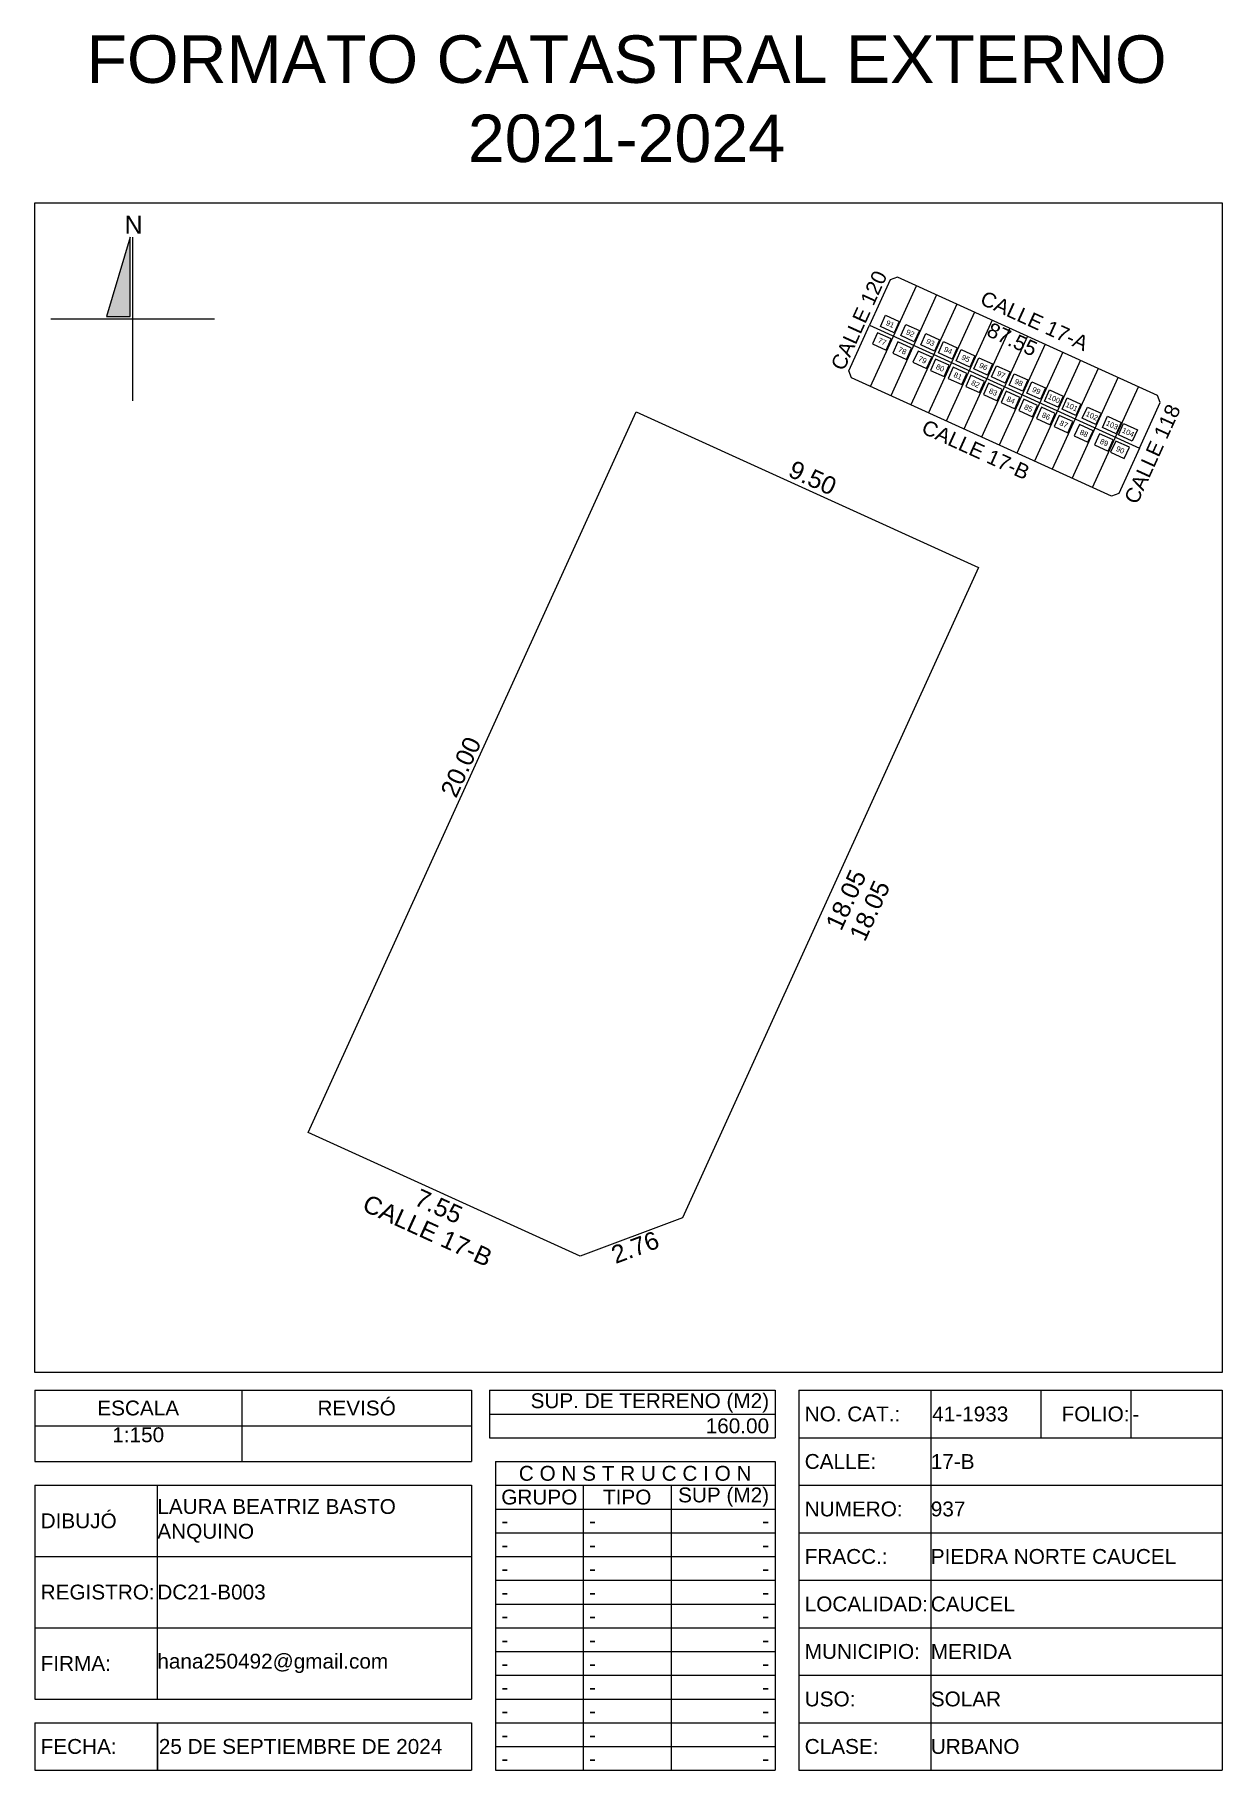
# Model space of a CAD drawing. Header units: inches. Extents: x 163.5 to 193.5, y 30.1 to 74.
import ezdxf
from ezdxf.enums import TextEntityAlignment as Align

# ---------------------------------------------------------------- set-up
doc = ezdxf.new("R2010")
doc.units = ezdxf.units.IN
doc.header["$MEASUREMENT"] = 0
doc.layers.add('_DIV LOTES', color=7, linetype='Continuous')
doc.styles.add('DATOS', font='arial.ttf')
doc.styles.add('Formato', font='arial.ttf')
doc.styles.add('Localizacion', font='arial.ttf')
doc.styles.get("Standard").update_dxf_attribs({"font": 'arial.ttf'})
doc.styles.add('Terreno', font='arial.ttf')
doc.dimstyles.new('T-100', dxfattribs={"dimscale": 0, "dimtxt": 0.45, "dimasz": 0.18, "dimexe": 0.18, "dimexo": 0.0625, "dimgap": 0.0905, "dimtad": 0, "dimzin": 1, "dimdsep": 46, "dimtxsty": 'Terreno', "dimblk": 'NONE', "dimcen": 0, "dimse1": 1, "dimse2": 1, "dimsd1": 1, "dimsd2": 1, "dimclrt": 256, "dimadec": 0, "dimazin": 0, "dimtfac": 1, "dimtix": 1, "dimtofl": 0, "dimtmove": 2, "dimatfit": 3, "dimldrblk": 'NONE', "dimfxl": 1, "dimtolj": 1, "dimarcsym": 0})
doc.dimstyles.new('U-100', dxfattribs={"dimscale": 0, "dimtxt": 0.375, "dimasz": 0.18, "dimexe": 0.18, "dimexo": 0.0625, "dimgap": 0.0905, "dimtad": 0, "dimzin": 1, "dimdsep": 46, "dimtxsty": 'Terreno', "dimblk": 'NONE', "dimcen": 0, "dimse1": 1, "dimse2": 1, "dimsd1": 1, "dimsd2": 1, "dimclrt": 256, "dimadec": 0, "dimazin": 0, "dimtfac": 1, "dimtix": 1, "dimtofl": 0, "dimtmove": 2, "dimatfit": 3, "dimldrblk": 'NONE', "dimfxl": 1, "dimtolj": 1, "dimarcsym": 0})

# ---------------------------------------------------------------- blocks, each defined once
blk = doc.blocks.new('*T4')
at = {"color": 0, "linetype": 'ByBlock', "lineweight": -2, "transparency": 16777216}
for p, q in [((0, 0), (11.036, 0)), ((0, 0), (0, -1.8)), ((5.23, 0), (5.23, -1.8)), ((11.036, 0), (11.036, -1.8)), ((0, -1.8), (11.036, -1.8))]:
    blk.add_line(p, q, dxfattribs=at)
at = {"layer": 'Defpoints', "color": 8, "linetype": 'ByBlock', "lineweight": 0, "transparency": 16777216}
blk.add_line((0, -0.9), (11.036, -0.9), dxfattribs=at)
at = {"color": 0, "lineweight": 18, "transparency": 16777216, "char_height": 0.375}
for s, insert, width, attachment_point in [('{\\C256;ESCALA}', (2.615, -0.45), 5.15762, 5), ('REVISÓ', (8.133, -0.45), 5.73486, 5), ('1:150', (2.615, -0.936), 5.15762, 2)]:
    blk.add_mtext(s, dxfattribs=dict(at, insert=insert, width=width, attachment_point=attachment_point))
blk = doc.blocks.new('*T5')
at = {"color": 0, "lineweight": -2, "transparency": 16777216}
for p, q in [((0, 0), (7.21, 0)), ((0, 0), (0, -0.6)), ((7.21, 0), (7.21, -0.6)), ((0, -0.6), (7.21, -0.6))]:
    blk.add_line(p, q, dxfattribs=at)
at = {"color": 0, "lineweight": 18, "transparency": 16777216, "insert": (7.06, -0.3), "char_height": 0.375, "width": 6.90975, "attachment_point": 6}
blk.add_mtext('160.00', dxfattribs=at)
blk = doc.blocks.new('*T6')
at = {"color": 0, "lineweight": -2, "transparency": 16777216}
for p, q in [((0, 0), (7.21, 0)), ((0, 0), (0, -0.6)), ((7.21, 0), (7.21, -0.6)), ((0, -0.6), (7.21, -0.6))]:
    blk.add_line(p, q, dxfattribs=at)
at = {"color": 0, "lineweight": 18, "transparency": 16777216, "insert": (7.06, -0.564), "char_height": 0.375, "width": 6.90975, "attachment_point": 9}
blk.add_mtext('{\\C256;  SUP. DE TERRENO (M2)   }', dxfattribs=at)
blk = doc.blocks.new('*T7')
at = {"color": 0, "lineweight": -2, "transparency": 16777216}
for p, q in [((0, 0), (3.336, 0)), ((0, 0), (0, -9.6)), ((0, -1.2), (3.336, -1.2)), ((0, -2.4), (3.336, -2.4)), ((0, -3.6), (3.336, -3.6)), ((0, -4.8), (3.336, -4.8)), ((0, -6), (3.336, -6)), ((0, -7.2), (3.336, -7.2)), ((0, -8.4), (3.336, -8.4)), ((0, -9.6), (3.336, -9.6))]:
    blk.add_line(p, q, dxfattribs=at)
at = {"layer": 'Defpoints', "color": 8, "linetype": 'ByBlock', "lineweight": 0, "transparency": 16777216}
blk.add_line((3.336, 0), (3.336, -9.6), dxfattribs=at)
at = {"color": 0, "lineweight": 18, "transparency": 16777216, "char_height": 0.375, "width": 3.03551, "attachment_point": 4, "style": 'Formato'}
for s, insert in [('NO. CAT.:', (0.15, -0.6)), ('CALLE:', (0.15, -1.8)), ('NUMERO:', (0.15, -3)), ('FRACC.:', (0.15, -4.2)), ('LOCALIDAD:', (0.15, -5.4)), ('MUNICIPIO:', (0.15, -6.6)), ('CLASE:', (0.15, -9))]:
    blk.add_mtext(s, dxfattribs=dict(at, insert=insert))
at = {"color": 0, "lineweight": 18, "transparency": 16777216, "insert": (0.15, -7.8), "char_height": 0.375, "width": 3.03551, "attachment_point": 4}
blk.add_mtext('USO:', dxfattribs=at)
blk = doc.blocks.new('*T8')
at = {"color": 0, "lineweight": -2, "transparency": 16777216}
for p, q in [((0, 0), (7.363, 0)), ((7.363, 0), (7.363, -8.4)), ((0, -1.2), (7.363, -1.2)), ((0, -2.4), (7.363, -2.4)), ((0, -3.6), (7.363, -3.6)), ((0, -4.8), (7.363, -4.8)), ((0, -6), (7.363, -6)), ((0, -7.2), (7.363, -7.2)), ((0, -8.4), (7.363, -8.4))]:
    blk.add_line(p, q, dxfattribs=at)
at = {"layer": 'Defpoints', "color": 8, "linetype": 'ByBlock', "lineweight": 0, "transparency": 16777216}
blk.add_line((0, 0), (0, -8.4), dxfattribs=at)
at = {"color": 0, "lineweight": 18, "transparency": 16777216, "char_height": 0.375, "width": 7.363, "attachment_point": 4}
for s, insert in [('17-B', (0, -0.6)), ('937', (0, -1.8)), ('PIEDRA NORTE CAUCEL', (0, -3)), ('CAUCEL', (0, -4.2)), ('MERIDA', (0, -5.4)), ('SOLAR', (0, -6.6)), ('URBANO', (0, -7.8))]:
    blk.add_mtext(s, dxfattribs=dict(at, insert=insert))
blk = doc.blocks.new('*T9')
at = {"color": 0, "lineweight": -2, "transparency": 16777216}
for p, q in [((0, 0), (2.782, 0)), ((2.782, 0), (2.782, -1.2)), ((0, -1.2), (2.782, -1.2))]:
    blk.add_line(p, q, dxfattribs=at)
at = {"layer": 'Defpoints', "color": 8, "linetype": 'ByBlock', "lineweight": 0, "transparency": 16777216}
blk.add_line((0, 0), (0, -1.2), dxfattribs=at)
at = {"color": 0, "lineweight": 18, "transparency": 16777216, "insert": (0.036, -0.6), "char_height": 0.375, "width": 2.7103, "attachment_point": 4}
blk.add_mtext('41-1933', dxfattribs=at)
blk = doc.blocks.new('*T10')
at = {"color": 0, "lineweight": -2, "transparency": 16777216}
for p, q in [((0, 0), (2.273, 0)), ((0, 0), (0, -1.2)), ((0, -1.2), (2.273, -1.2))]:
    blk.add_line(p, q, dxfattribs=at)
at = {"layer": 'Defpoints', "color": 8, "linetype": 'ByBlock', "lineweight": 0, "transparency": 16777216}
blk.add_line((2.273, 0), (2.273, -1.2), dxfattribs=at)
at = {"color": 0, "lineweight": 18, "transparency": 16777216, "insert": (2.237, -0.6), "char_height": 0.375, "width": 2.2007, "attachment_point": 6}
blk.add_mtext(' FOLIO:', dxfattribs=at)
blk = doc.blocks.new('*T11')
at = {"color": 0, "lineweight": -2, "transparency": 16777216}
for p, q in [((0, 0), (2.308, 0)), ((2.308, 0), (2.308, -1.2)), ((0, -1.2), (2.308, -1.2))]:
    blk.add_line(p, q, dxfattribs=at)
at = {"layer": 'Defpoints', "color": 8, "linetype": 'ByBlock', "lineweight": 0, "transparency": 16777216}
blk.add_line((0, 0), (0, -1.2), dxfattribs=at)
at = {"color": 0, "lineweight": 18, "transparency": 16777216, "insert": (0.036, -0.6), "char_height": 0.375, "width": 2.236, "attachment_point": 4}
blk.add_mtext('-', dxfattribs=at)
blk = doc.blocks.new('*T12')
at = {"color": 0, "lineweight": -2, "transparency": 16777216}
for p, q in [((0, 0), (3.098, 0)), ((0, 0), (0, -1.2)), ((0, -1.2), (3.098, -1.2))]:
    blk.add_line(p, q, dxfattribs=at)
at = {"layer": 'Defpoints', "color": 8, "linetype": 'ByBlock', "lineweight": 0, "transparency": 16777216}
blk.add_line((3.098, 0), (3.098, -1.2), dxfattribs=at)
at = {"color": 0, "lineweight": 18, "transparency": 16777216, "insert": (0.15, -0.6), "char_height": 0.375, "width": 2.79829, "attachment_point": 4}
blk.add_mtext('{\\C256;FECHA:}', dxfattribs=at)
blk = doc.blocks.new('*T13')
at = {"color": 0, "lineweight": -2, "transparency": 16777216}
for p, q in [((0, 0), (7.938, 0)), ((7.938, 0), (7.938, -1.2)), ((0, -1.2), (7.938, -1.2))]:
    blk.add_line(p, q, dxfattribs=at)
at = {"layer": 'Defpoints', "color": 8, "linetype": 'ByBlock', "lineweight": 0, "transparency": 16777216}
blk.add_line((0, 0), (0, -1.2), dxfattribs=at)
at = {"color": 0, "lineweight": 18, "transparency": 16777216, "insert": (0.036, -0.6), "char_height": 0.375, "width": 7.86619, "attachment_point": 4}
blk.add_mtext('{\\C256;25 DE SEPTIEMBRE DE 2024}', dxfattribs=at)
blk = doc.blocks.new('*T14')
at = {"color": 0, "lineweight": -2, "transparency": 16777216}
for p, q in [((0, 0), (7.065, 0)), ((0, 0), (0, -7.8)), ((7.065, 0), (7.065, -7.8)), ((0, -0.6), (7.065, -0.6)), ((2.22, -0.6), (2.22, -7.8)), ((4.44, -0.6), (4.44, -7.8)), ((0, -1.2), (7.065, -1.2)), ((0, -1.8), (7.065, -1.8)), ((0, -2.4), (7.065, -2.4)), ((0, -3), (7.065, -3)), ((0, -3.6), (7.065, -3.6)), ((0, -4.2), (7.065, -4.2)), ((0, -4.8), (7.065, -4.8)), ((0, -5.4), (7.065, -5.4)), ((0, -6), (7.065, -6)), ((0, -6.6), (7.065, -6.6)), ((0, -7.2), (7.065, -7.2)), ((0, -7.8), (7.065, -7.8))]:
    blk.add_line(p, q, dxfattribs=at)
at = {"color": 0, "lineweight": 18, "transparency": 16777216, "char_height": 0.375}
for s, insert, width, attachment_point in [('{\\C256;C O N S T R U C C I O N}', (3.532, -0.3), 7.065, 5), ('GRUPO', (1.11, -0.9), 2.22, 5), ('TIPO', (3.33, -0.9), 2.22, 5), ('SUP (M2)', (6.915, -0.9), 2.325, 6), ('-', (0.15, -1.5), 1.92, 4), ('-', (2.37, -1.5), 1.92, 4), ('-', (0.15, -2.1), 1.92, 4), ('-', (2.37, -2.1), 1.92, 4), ('-', (0.15, -2.7), 1.92, 4), ('-', (2.37, -2.7), 1.92, 4), ('-', (0.15, -3.3), 1.92, 4), ('-', (2.37, -3.3), 1.92, 4), ('-', (0.15, -3.9), 1.92, 4), ('-', (2.37, -3.9), 1.92, 4), ('-', (0.15, -4.5), 1.92, 4), ('-', (2.37, -4.5), 1.92, 4), ('-', (0.15, -5.1), 1.92, 4), ('-', (2.37, -5.1), 1.92, 4), ('-', (0.15, -5.7), 1.92, 4), ('-', (2.37, -5.7), 1.92, 4), ('-', (0.15, -6.3), 1.92, 4), ('-', (2.37, -6.3), 1.92, 4), ('-', (0.15, -6.9), 1.92, 4), ('-', (2.37, -6.9), 1.92, 4), ('-', (0.15, -7.5), 1.92, 4), ('-', (2.37, -7.5), 1.92, 4), ('-', (6.915, -7.5), 2.325, 6)]:
    blk.add_mtext(s, dxfattribs=dict(at, insert=insert, width=width, attachment_point=attachment_point))
at = {"color": 0, "lineweight": 18, "transparency": 16777216, "char_height": 0.375, "width": 2.325, "attachment_point": 6, "style": 'Formato'}
for insert in [(6.915, -1.5), (6.915, -2.1), (6.915, -2.7), (6.915, -3.3), (6.915, -3.9), (6.915, -4.5), (6.915, -5.1), (6.915, -5.7), (6.915, -6.3), (6.915, -6.9)]:
    blk.add_mtext('-', dxfattribs=dict(at, insert=insert))
blk = doc.blocks.new('*T15')
at = {"color": 0, "lineweight": -2, "transparency": 16777216}
for p, q in [((0, 0), (11.036, 0)), ((0, 0), (0, -5.4)), ((11.036, 0), (11.036, -5.4)), ((0, -5.4), (11.036, -5.4))]:
    blk.add_line(p, q, dxfattribs=at)
at = {"layer": 'Defpoints', "color": 8, "linetype": 'ByBlock', "lineweight": 0, "transparency": 16777216}
for p, q in [((3.098, 0), (3.098, -5.4)), ((0, -1.8), (11.036, -1.8)), ((0, -3.6), (11.036, -3.6))]:
    blk.add_line(p, q, dxfattribs=at)
at = {"color": 0, "lineweight": 18, "transparency": 16777216, "char_height": 0.375, "width": 7.93819, "attachment_point": 4, "style": 'Formato'}
for s, insert in [('LAURA BEATRIZ BASTO ANQUINO', (3.098, -0.9)), ('DC21-B003', (3.098, -2.7)), ('hana250492@gmail.com', (3.098, -4.5))]:
    blk.add_mtext(s, dxfattribs=dict(at, insert=insert))
at = {"color": 0, "lineweight": 18, "transparency": 16777216, "char_height": 0.375, "width": 2.79829, "attachment_point": 4}
for s, insert in [('DIBUJÓ', (0.15, -0.9)), ('REGISTRO:', (0.15, -2.7)), ('FIRMA:', (0.15, -4.5))]:
    blk.add_mtext(s, dxfattribs=dict(at, insert=insert))
blk = doc.blocks.new('Norte')
blk.add_hatch(color=256).paths.add_polyline_path([(2254.291, 2179.168), (2254.691, 2179.168), (2254.691, 2180.508)])
for p, q in [((2254.731, 2180.508), (2254.731, 2177.748)), ((2253.351, 2179.128), (2256.111, 2179.128))]:
    blk.add_line(p, q)
blk.add_lwpolyline([(2254.691, 2180.508), (2254.291, 2179.168), (2254.691, 2179.168)], close=True)
at = {"insert": (2254.595, 2180.866), "char_height": 0.3, "width": 0.27128, "attachment_point": 1, "style": 'Localizacion'}
blk.add_mtext('N', dxfattribs=at)
blk = doc.blocks.new('*D19')
at = {"layer": 'Defpoints', "color": 0, "transparency": 16777216}
for p in [(185.488, 68.252), (185.312, 67.864), (191.88, 64.874)]:
    blk.add_point(p, dxfattribs=at)
at = {"transparency": 16777216, "insert": (188.773, 66.757), "char_height": 0.375, "attachment_point": 5, "rotation": 335.528, "style": 'Terreno'}
blk.add_mtext('\\A1;CALLE 17-A', dxfattribs=at)
blk = doc.blocks.new('_None')
blk = doc.blocks.new('*D20')
at = {"layer": 'Defpoints', "color": 0, "transparency": 16777216}
for p in [(184.865, 67.917), (185.131, 67.796), (184.084, 65.496)]:
    blk.add_point(p, dxfattribs=at)
at = {"transparency": 16777216, "insert": (184.342, 66.767), "char_height": 0.375, "attachment_point": 5, "rotation": 65.528, "style": 'Terreno'}
blk.add_mtext('\\A1;CALLE 120', dxfattribs=at)
blk = doc.blocks.new('*D21')
at = {"layer": 'Defpoints', "color": 0, "transparency": 16777216}
for p in [(191.948, 64.694), (190.901, 62.394), (191.23, 62.244)]:
    blk.add_point(p, dxfattribs=at)
at = {"transparency": 16777216, "insert": (191.754, 63.394), "char_height": 0.375, "attachment_point": 5, "rotation": 65.528, "style": 'Terreno'}
blk.add_mtext('\\A1;CALLE 118', dxfattribs=at)
blk = doc.blocks.new('*D22')
at = {"layer": 'Defpoints', "color": 0, "transparency": 16777216}
for p in [(184.006, 64.996), (184.152, 65.315), (190.72, 62.326)]:
    blk.add_point(p, dxfattribs=at)
at = {"transparency": 16777216, "insert": (187.291, 63.501), "char_height": 0.375, "attachment_point": 5, "rotation": 335.528, "style": 'Terreno'}
blk.add_mtext('\\A1;CALLE 17-B', dxfattribs=at)
blk = doc.blocks.new('*D23')
at = {"layer": 'Defpoints', "color": 0, "transparency": 16777216}
for p in [(185.793, 67.645), (191.88, 64.874), (191.88, 64.874)]:
    blk.add_point(p, dxfattribs=at)
at = {"transparency": 16777216, "insert": (188.211, 66.288), "char_height": 0.375, "attachment_point": 5, "rotation": 335.528, "style": 'Terreno'}
blk.add_mtext('\\A1;87.55', dxfattribs=at)
blk = doc.blocks.new('*D24')
at = {"layer": 'Defpoints', "color": 0, "transparency": 16777216}
for p in [(178.428, 64.587), (178.711, 64.459), (170.426, 46.256)]:
    blk.add_point(p, dxfattribs=at)
at = {"transparency": 16777216, "insert": (174.286, 55.486), "char_height": 0.45, "attachment_point": 5, "rotation": 65.528, "style": 'Terreno'}
blk.add_mtext('\\A1;20.00', dxfattribs=at)
blk = doc.blocks.new('*D25')
at = {"layer": 'Defpoints', "color": 0, "transparency": 16777216}
for p in [(187.357, 60.524), (179.88, 44.095), (180.276, 43.915)]:
    blk.add_point(p, dxfattribs=at)
at = {"transparency": 16777216, "insert": (184.014, 52.129), "char_height": 0.45, "attachment_point": 5, "rotation": 65.528, "style": 'Terreno'}
blk.add_mtext('\\A1;18.05', dxfattribs=at)
blk = doc.blocks.new('*D26')
at = {"layer": 'Defpoints', "color": 0, "transparency": 16777216}
for p in [(179.88, 44.095), (177.297, 43.128), (177.395, 42.867)]:
    blk.add_point(p, dxfattribs=at)
at = {"transparency": 16777216, "insert": (178.687, 43.35), "char_height": 0.45, "attachment_point": 5, "rotation": 20.528, "style": 'Terreno'}
blk.add_mtext('\\A1;2.76', dxfattribs=at)
blk = doc.blocks.new('*D27')
at = {"layer": 'Defpoints', "color": 0, "transparency": 16777216}
for p in [(170.426, 46.256), (170.287, 45.951), (177.297, 43.128)]:
    blk.add_point(p, dxfattribs=at)
at = {"transparency": 16777216, "insert": (173.723, 44.387), "char_height": 0.45, "attachment_point": 5, "rotation": 335.528, "style": 'Terreno'}
blk.add_mtext('\\A1;7.55', dxfattribs=at)
blk = doc.blocks.new('*D28')
at = {"layer": 'Defpoints', "color": 0, "transparency": 16777216}
for p in [(170.426, 46.256), (170.008, 45.337), (177.297, 43.128)]:
    blk.add_point(p, dxfattribs=at)
at = {"transparency": 16777216, "insert": (173.443, 43.773), "char_height": 0.45, "attachment_point": 5, "rotation": 335.528, "style": 'Terreno'}
blk.add_mtext('\\A1;CALLE 17-B', dxfattribs=at)
blk = doc.blocks.new('*D29')
at = {"layer": 'Defpoints', "color": 0, "transparency": 16777216}
for p in [(187.357, 60.524), (179.88, 44.095), (180.875, 43.642)]:
    blk.add_point(p, dxfattribs=at)
at = {"transparency": 16777216, "insert": (184.613, 51.857), "char_height": 0.45, "attachment_point": 5, "rotation": 65.528, "style": 'Terreno'}
blk.add_mtext('\\A1;18.05', dxfattribs=at)
blk = doc.blocks.new('*D30')
at = {"layer": 'Defpoints', "color": 0, "transparency": 16777216}
for p in [(178.711, 64.459), (187.357, 60.524), (187.493, 60.821)]:
    blk.add_point(p, dxfattribs=at)
at = {"transparency": 16777216, "insert": (183.17, 62.789), "char_height": 0.45, "attachment_point": 5, "rotation": 335.528, "style": 'Terreno'}
blk.add_mtext('\\A1;9.50', dxfattribs=at)

msp = doc.modelspace()

# ---------------------------------------------------------------- linework, layer by layer
at = {"lineweight": 18}
msp.add_lwpolyline([(163.518, 69.739), (193.518, 69.739), (193.518, 40.189), (163.518, 40.189)], close=True, dxfattribs=at)
at = {"layer": '_DIV LOTES'}
for p, q in [((186.302, 67.413), (185.142, 64.865)), ((186.812, 67.181), (185.652, 64.633)), ((187.258, 66.978), (186.098, 64.43)), ((187.704, 66.775), (186.544, 64.227)), ((188.15, 66.572), (186.99, 64.024)), ((188.596, 66.369), (187.436, 63.821)), ((189.042, 66.166), (187.882, 63.618)), ((189.488, 65.963), (188.328, 63.415)), ((189.934, 65.76), (188.774, 63.212)), ((190.38, 65.557), (189.22, 63.009))]:
    msp.add_line(p, q, dxfattribs=at)
for points in [[(191.88, 64.874), (185.312, 67.864), (185.131, 67.796), (184.607, 66.646), (191.425, 63.544), (191.948, 64.694)], [(191.88, 64.874), (185.312, 67.864), (185.131, 67.796), (184.607, 66.646), (191.425, 63.544), (191.948, 64.694)], [(185.229, 66.458), (184.884, 66.615), (185.013, 66.9), (185.359, 66.743)], [(185.739, 66.226), (185.394, 66.383), (185.523, 66.668), (185.869, 66.511)], [(190.72, 62.326), (184.152, 65.315), (184.084, 65.496), (184.607, 66.646), (191.425, 63.544), (190.901, 62.394)], [(190.72, 62.326), (184.152, 65.315), (184.084, 65.496), (184.607, 66.646), (191.425, 63.544), (190.901, 62.394)], [(185.158, 66.301), (184.812, 66.458), (184.683, 66.174), (185.028, 66.016)], [(185.668, 66.069), (185.322, 66.226), (185.193, 65.942), (185.538, 65.784)], [(186.249, 65.994), (185.903, 66.151), (186.033, 66.436), (186.378, 66.279)], [(186.695, 65.791), (186.349, 65.948), (186.479, 66.233), (186.824, 66.076)], [(186.177, 65.837), (185.832, 65.994), (185.702, 65.71), (186.048, 65.552)], [(186.623, 65.634), (186.278, 65.791), (186.148, 65.507), (186.494, 65.349)], [(187.141, 65.588), (186.795, 65.745), (186.925, 66.03), (187.27, 65.873)], [(187.587, 65.385), (187.241, 65.542), (187.371, 65.827), (187.716, 65.67)], [(187.069, 65.431), (186.724, 65.588), (186.594, 65.304), (186.94, 65.146)], [(187.515, 65.228), (187.17, 65.385), (187.04, 65.101), (187.386, 64.943)], [(188.033, 65.182), (187.687, 65.339), (187.817, 65.624), (188.162, 65.467)], [(188.479, 64.979), (188.133, 65.136), (188.263, 65.421), (188.608, 65.264)], [(187.961, 65.025), (187.616, 65.182), (187.486, 64.898), (187.832, 64.74)], [(188.407, 64.822), (188.062, 64.979), (187.932, 64.695), (188.278, 64.537)], [(188.925, 64.776), (188.579, 64.933), (188.709, 65.218), (189.054, 65.061)], [(189.371, 64.573), (189.025, 64.73), (189.155, 65.015), (189.5, 64.858)], [(188.853, 64.619), (188.508, 64.776), (188.378, 64.492), (188.724, 64.334)], [(189.299, 64.416), (188.954, 64.573), (188.824, 64.289), (189.17, 64.131)], [(189.817, 64.37), (189.471, 64.527), (189.601, 64.812), (189.946, 64.655)], [(190.326, 64.138), (189.981, 64.295), (190.11, 64.58), (190.456, 64.423)], [(189.745, 64.213), (189.4, 64.37), (189.27, 64.086), (189.616, 63.928)], [(190.255, 63.981), (189.909, 64.138), (189.78, 63.854), (190.125, 63.696)], [(190.836, 63.906), (190.491, 64.064), (190.62, 64.348), (190.966, 64.191)], [(191.243, 63.721), (190.898, 63.878), (191.027, 64.163), (191.373, 64.005)], [(190.765, 63.749), (190.419, 63.906), (190.29, 63.622), (190.635, 63.464)], [(191.172, 63.564), (190.826, 63.721), (190.697, 63.436), (191.042, 63.279)]]:
    msp.add_lwpolyline(points, close=True, dxfattribs=at)
for points in [[(184.633, 65.097), (185.793, 67.645)], [(184.607, 66.646), (191.425, 63.544)], [(189.73, 62.777), (190.89, 65.325)], [(190.239, 62.545), (191.399, 65.093)], [(178.711, 64.459), (187.357, 60.524), (179.88, 44.095), (177.297, 43.128), (170.426, 46.256), (178.711, 64.459)]]:
    msp.add_lwpolyline(points, dxfattribs=at)

# ---------------------------------------------------------------- block references
at = {"lineweight": 25, "xscale": 1.5, "yscale": 1.5, "zscale": 1.5}
msp.add_blockref('Norte', (-3216.104, -3201.888), dxfattribs=at)
for name, p in [('*T4', (163.518, 39.739)), ('*T6', (175.01, 39.739)), ('*T7', (182.82, 39.739)), ('*T9', (186.155, 39.739)), ('*T10', (188.938, 39.739)), ('*T11', (191.21, 39.739)), ('*T5', (175.01, 39.139)), ('*T8', (186.155, 38.539)), ('*T14', (175.155, 37.939)), ('*T15', (163.518, 37.339)), ('*T12', (163.518, 31.339)), ('*T13', (166.617, 31.339))]:
    msp.add_blockref(name, p)

# ---------------------------------------------------------------- texts
at = {"lineweight": 18, "insert": (178.468, 72.36), "char_height": 1.2, "width": 31.23058, "attachment_point": 5, "style": 'Formato'}
msp.add_mtext('\\A1;FORMATO CATASTRAL EXTERNO 2021-2024', dxfattribs=at)
at = {"layer": '_DIV LOTES', "style": 'DATOS'}
for s, p in [('91', (185.128, 66.677)), ('77', (184.927, 66.235)), ('92', (185.638, 66.445)), ('93', (186.147, 66.213)), ('78', (185.437, 66.003)), ('79', (185.947, 65.771)), ('94', (186.593, 66.01)), ('95', (187.039, 65.807)), ('80', (186.393, 65.568)), ('81', (186.839, 65.365)), ('96', (187.485, 65.604)), ('97', (187.931, 65.401)), ('82', (187.285, 65.162)), ('83', (187.731, 64.959)), ('98', (188.377, 65.198)), ('99', (188.823, 64.995)), ('100', (189.269, 64.792)), ('84', (188.176, 64.756)), ('85', (188.622, 64.553)), ('101', (189.715, 64.589)), ('102', (190.225, 64.357)), ('86', (189.068, 64.35)), ('87', (189.514, 64.147)), ('103', (190.735, 64.125)), ('104', (191.142, 63.94)), ('88', (190.024, 63.915)), ('89', (190.534, 63.683)), ('90', (190.941, 63.498))]:
    msp.add_text(s, height=0.134, rotation=335.528, dxfattribs=at).set_placement(p, align=Align.MIDDLE_CENTER)

# ---------------------------------------------------------------- dimensions: what is measured, and where the dimension line sits
for p1, p2, distance, text, dimstyle, picture, middle in [((184.084, 65.496), (185.131, 67.796), 0.292, 'CALLE 120', 'U-100', '*D20', (184.342, 66.767)), ((191.88, 64.874), (185.312, 67.864), -0.427, 'CALLE 17-A', 'U-100', '*D19', (188.773, 66.757)), ((190.72, 62.326), (184.152, 65.315), 0.351, 'CALLE 17-B', 'U-100', '*D22', (187.291, 63.501)), ((191.948, 64.694), (190.901, 62.394), 0.361, 'CALLE 118', 'U-100', '*D21', (191.754, 63.394)), ((177.297, 43.128), (170.426, 46.256), 1.009, 'CALLE 17-B', 'T-100', '*D28', (173.443, 43.773))]:
    dim = msp.add_aligned_dim(p1=p1, p2=p2, distance=distance, text=text, dimstyle=dimstyle, override={"dimscale": 1})
    dim.commit()
    dim.dimension.update_dxf_attribs({"geometry": picture, "text_midpoint": middle})
dim = msp.add_linear_dim(base=(191.88, 64.874), p1=(185.793, 67.645), p2=(191.88, 64.874), angle=335.528, text='87.55', dimstyle='U-100', override={"dimscale": 1})
dim.commit()
dim.dimension.update_dxf_attribs({"geometry": '*D23', "text_midpoint": (188.211, 66.288), "dimtype": 161})
for p1, p2, distance, picture, middle in [((170.426, 46.256), (178.711, 64.459), 0.31, '*D24', (174.286, 55.486)), ((178.711, 64.459), (187.357, 60.524), 0.327, '*D30', (183.17, 62.789)), ((187.357, 60.524), (179.88, 44.095), 0.435, '*D25', (184.014, 52.129)), ((187.357, 60.524), (179.88, 44.095), 1.093, '*D29', (184.613, 51.857)), ((177.297, 43.128), (170.426, 46.256), 0.335, '*D27', (173.723, 44.387)), ((179.88, 44.095), (177.297, 43.128), 0.279, '*D26', (178.687, 43.35))]:
    dim = msp.add_aligned_dim(p1=p1, p2=p2, distance=distance, dimstyle='T-100', override={"dimscale": 1})
    dim.commit()
    dim.dimension.update_dxf_attribs({"geometry": picture, "text_midpoint": middle})

doc.saveas('drawing.dxf')
